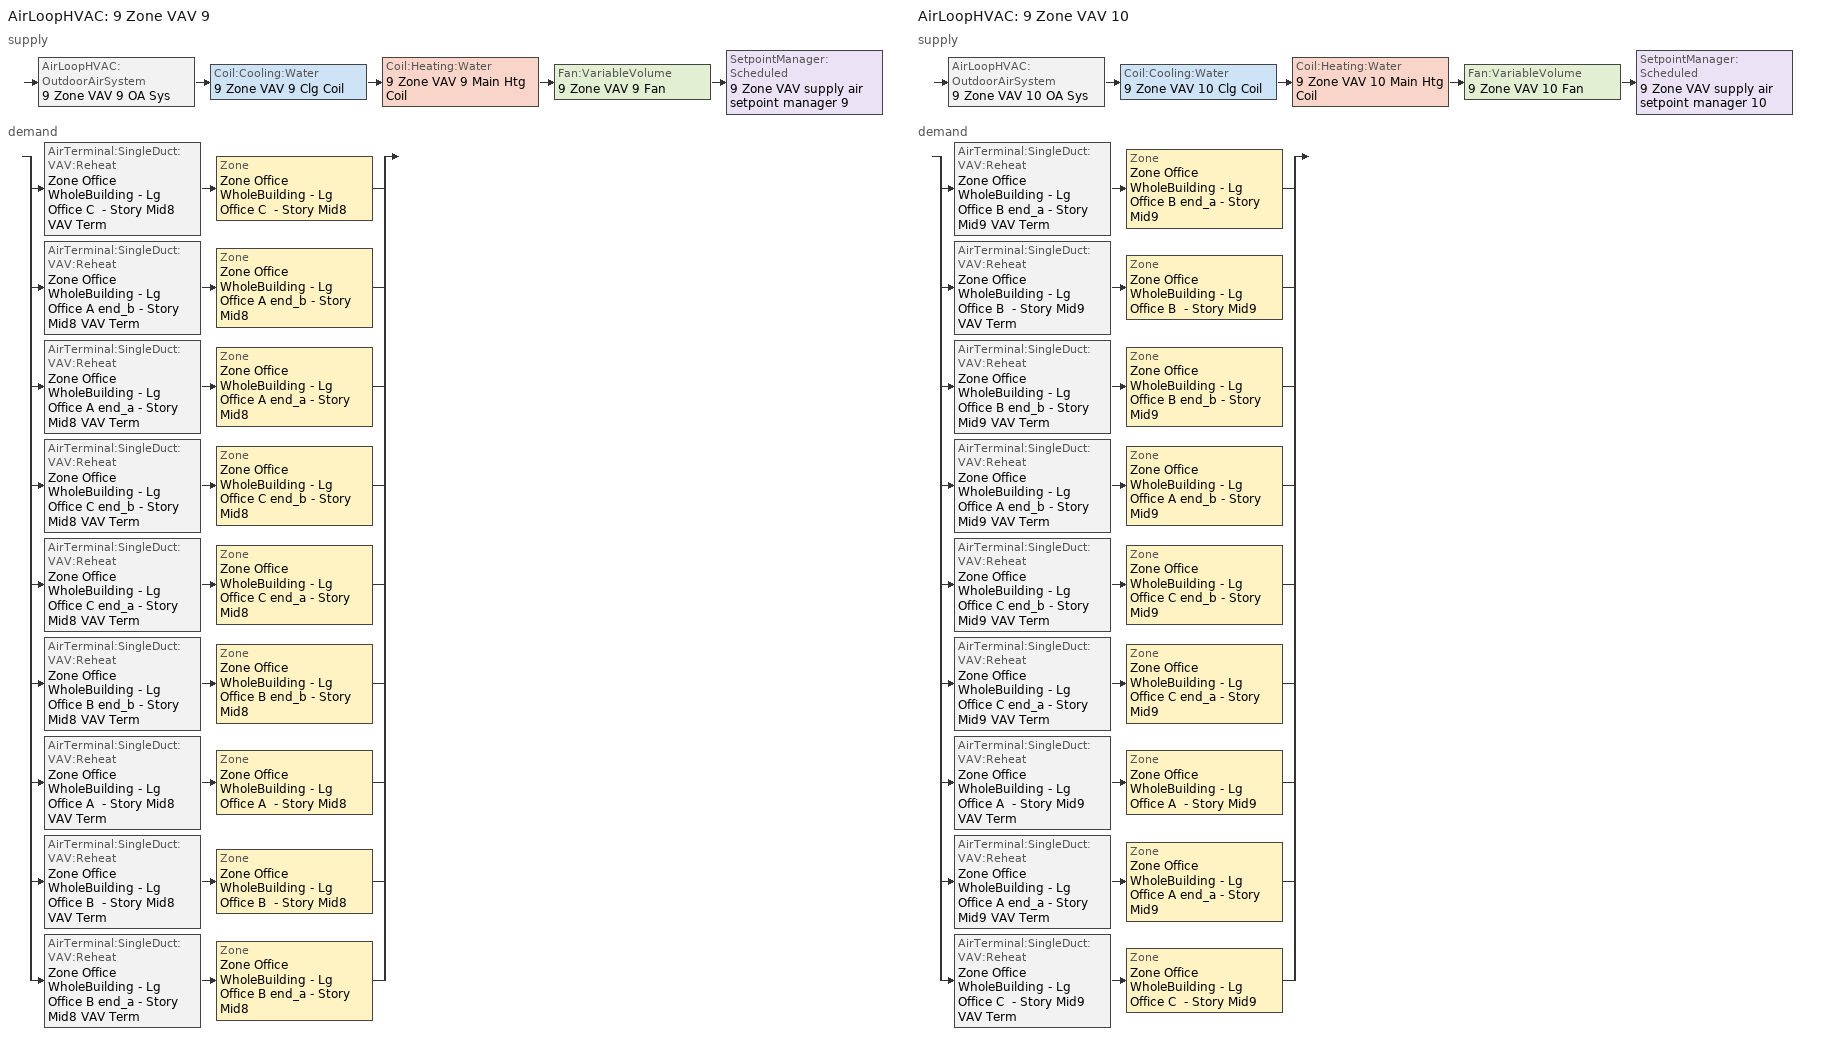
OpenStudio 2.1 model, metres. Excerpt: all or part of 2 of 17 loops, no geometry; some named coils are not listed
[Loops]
AirLoopHVAC '9 Zone VAV 9'
 supply: AirLoopHVAC:OutdoorAirSystem '9 Zone VAV 9 OA Sys' > Coil:Cooling:Water '9 Zone VAV 9 Clg Coil' > Coil:Heating:Water '9 Zone VAV 9 Main Htg Coil' > Fan:VariableVolume '9 Zone VAV 9 Fan' > SetpointManager:Scheduled '9 Zone VAV supply air setpoint manager 9'
 demand: split
  | AirTerminal:SingleDuct:VAV:Reheat 'Zone Office WholeBuilding - Lg Office C  - Story Mid8 VAV Term' > Zone 'Zone Office WholeBuilding - Lg Office C  - Story Mid8'
  | AirTerminal:SingleDuct:VAV:Reheat 'Zone Office WholeBuilding - Lg Office A end_b - Story Mid8 VAV Term' > Zone 'Zone Office WholeBuilding - Lg Office A end_b - Story Mid8'
  | AirTerminal:SingleDuct:VAV:Reheat 'Zone Office WholeBuilding - Lg Office A end_a - Story Mid8 VAV Term' > Zone 'Zone Office WholeBuilding - Lg Office A end_a - Story Mid8'
  | AirTerminal:SingleDuct:VAV:Reheat 'Zone Office WholeBuilding - Lg Office C end_b - Story Mid8 VAV Term' > Zone 'Zone Office WholeBuilding - Lg Office C end_b - Story Mid8'
  | AirTerminal:SingleDuct:VAV:Reheat 'Zone Office WholeBuilding - Lg Office C end_a - Story Mid8 VAV Term' > Zone 'Zone Office WholeBuilding - Lg Office C end_a - Story Mid8'
  | AirTerminal:SingleDuct:VAV:Reheat 'Zone Office WholeBuilding - Lg Office B end_b - Story Mid8 VAV Term' > Zone 'Zone Office WholeBuilding - Lg Office B end_b - Story Mid8'
  | AirTerminal:SingleDuct:VAV:Reheat 'Zone Office WholeBuilding - Lg Office A  - Story Mid8 VAV Term' > Zone 'Zone Office WholeBuilding - Lg Office A  - Story Mid8'
  | AirTerminal:SingleDuct:VAV:Reheat 'Zone Office WholeBuilding - Lg Office B  - Story Mid8 VAV Term' > Zone 'Zone Office WholeBuilding - Lg Office B  - Story Mid8'
  | AirTerminal:SingleDuct:VAV:Reheat 'Zone Office WholeBuilding - Lg Office B end_a - Story Mid8 VAV Term' > Zone 'Zone Office WholeBuilding - Lg Office B end_a - Story Mid8'
AirLoopHVAC '9 Zone VAV 10'
 supply: AirLoopHVAC:OutdoorAirSystem '9 Zone VAV 10 OA Sys' > Coil:Cooling:Water '9 Zone VAV 10 Clg Coil' > Coil:Heating:Water '9 Zone VAV 10 Main Htg Coil' > Fan:VariableVolume '9 Zone VAV 10 Fan' > SetpointManager:Scheduled '9 Zone VAV supply air setpoint manager 10'
 demand: split
  | AirTerminal:SingleDuct:VAV:Reheat 'Zone Office WholeBuilding - Lg Office B end_a - Story Mid9 VAV Term' > Zone 'Zone Office WholeBuilding - Lg Office B end_a - Story Mid9'
  | AirTerminal:SingleDuct:VAV:Reheat 'Zone Office WholeBuilding - Lg Office B  - Story Mid9 VAV Term' > Zone 'Zone Office WholeBuilding - Lg Office B  - Story Mid9'
  | AirTerminal:SingleDuct:VAV:Reheat 'Zone Office WholeBuilding - Lg Office B end_b - Story Mid9 VAV Term' > Zone 'Zone Office WholeBuilding - Lg Office B end_b - Story Mid9'
  | AirTerminal:SingleDuct:VAV:Reheat 'Zone Office WholeBuilding - Lg Office A end_b - Story Mid9 VAV Term' > Zone 'Zone Office WholeBuilding - Lg Office A end_b - Story Mid9'
  | AirTerminal:SingleDuct:VAV:Reheat 'Zone Office WholeBuilding - Lg Office C end_b - Story Mid9 VAV Term' > Zone 'Zone Office WholeBuilding - Lg Office C end_b - Story Mid9'
  | AirTerminal:SingleDuct:VAV:Reheat 'Zone Office WholeBuilding - Lg Office C end_a - Story Mid9 VAV Term' > Zone 'Zone Office WholeBuilding - Lg Office C end_a - Story Mid9'
  | AirTerminal:SingleDuct:VAV:Reheat 'Zone Office WholeBuilding - Lg Office A  - Story Mid9 VAV Term' > Zone 'Zone Office WholeBuilding - Lg Office A  - Story Mid9'
  | AirTerminal:SingleDuct:VAV:Reheat 'Zone Office WholeBuilding - Lg Office A end_a - Story Mid9 VAV Term' > Zone 'Zone Office WholeBuilding - Lg Office A end_a - Story Mid9'
  | AirTerminal:SingleDuct:VAV:Reheat 'Zone Office WholeBuilding - Lg Office C  - Story Mid9 VAV Term' > Zone 'Zone Office WholeBuilding - Lg Office C  - Story Mid9'
[Sizing:Zone] Zone Cooling Design Supply Air Temperature Input Method=SupplyAirTemperature; Zone Cooling Design Supply Air Temperature {C}=12.8; Zone Cooling Design Supply Air Temperature Difference {deltaC}=11.11; Zone Heating Design Supply Air Temperature Input Method=SupplyAirTemperature; Zone Heating Design Supply Air Temperature {C}=40; Zone Heating Design Supply Air Temperature Difference {deltaC}=11.11; Zone Cooling Design Supply Air Humidity Ratio {kg-H2O/kg-air}=0.0085; Zone Heating Design Supply Air Humidity Ratio {kg-H2O/kg-air}=0.008; Cooling Design Air Flow Method=DesignDayWithLimit; Heating Design Air Flow Method=DesignDay; Account for Dedicated Outdoor Air System=No; Dedicated Outdoor Air System Control Strategy=NeutralSupplyAir; Dedicated Outdoor Air Low Setpoint Temperature for Design {C}=autosize; Dedicated Outdoor Air High Setpoint Temperature for Design {C}=autosize
Zone Office WholeBuilding - Lg Office A end_a - Story Mid8; Zone Office WholeBuilding - Lg Office B end_a - Story Mid8; Zone Office WholeBuilding - Lg Office C end_a - Story Mid8; Zone Office WholeBuilding - Lg Office A  - Story Mid8; Zone Office WholeBuilding - Lg Office B  - Story Mid8; Zone Office WholeBuilding - Lg Office C  - Story Mid8; Zone Office WholeBuilding - Lg Office A end_b - Story Mid8; Zone Office WholeBuilding - Lg Office B end_b - Story Mid8; Zone Office WholeBuilding - Lg Office C end_b - Story Mid8; Zone Office WholeBuilding - Lg Office A end_a - Story Mid9; Zone Office WholeBuilding - Lg Office B end_a - Story Mid9; Zone Office WholeBuilding - Lg Office C end_a - Story Mid9; Zone Office WholeBuilding - Lg Office A  - Story Mid9; Zone Office WholeBuilding - Lg Office B  - Story Mid9; Zone Office WholeBuilding - Lg Office C  - Story Mid9; Zone Office WholeBuilding - Lg Office A end_b - Story Mid9; Zone Office WholeBuilding - Lg Office B end_b - Story Mid9; Zone Office WholeBuilding - Lg Office C end_b - Story Mid9
[Zone equipment]
Zone Office WholeBuilding - Lg Office A end_a - Story Mid8: Zone Office WholeBuilding - Lg Office A end_a - Story Mid8 VAV Term
Zone Office WholeBuilding - Lg Office B end_a - Story Mid8: Zone Office WholeBuilding - Lg Office B end_a - Story Mid8 VAV Term
Zone Office WholeBuilding - Lg Office C end_a - Story Mid8: Zone Office WholeBuilding - Lg Office C end_a - Story Mid8 VAV Term
Zone Office WholeBuilding - Lg Office A  - Story Mid8: Zone Office WholeBuilding - Lg Office A  - Story Mid8 VAV Term
Zone Office WholeBuilding - Lg Office B  - Story Mid8: Zone Office WholeBuilding - Lg Office B  - Story Mid8 VAV Term
Zone Office WholeBuilding - Lg Office C  - Story Mid8: Zone Office WholeBuilding - Lg Office C  - Story Mid8 VAV Term
Zone Office WholeBuilding - Lg Office A end_b - Story Mid8: Zone Office WholeBuilding - Lg Office A end_b - Story Mid8 VAV Term
Zone Office WholeBuilding - Lg Office B end_b - Story Mid8: Zone Office WholeBuilding - Lg Office B end_b - Story Mid8 VAV Term
Zone Office WholeBuilding - Lg Office C end_b - Story Mid8: Zone Office WholeBuilding - Lg Office C end_b - Story Mid8 VAV Term
Zone Office WholeBuilding - Lg Office A end_a - Story Mid9: Zone Office WholeBuilding - Lg Office A end_a - Story Mid9 VAV Term
Zone Office WholeBuilding - Lg Office B end_a - Story Mid9: Zone Office WholeBuilding - Lg Office B end_a - Story Mid9 VAV Term
Zone Office WholeBuilding - Lg Office C end_a - Story Mid9: Zone Office WholeBuilding - Lg Office C end_a - Story Mid9 VAV Term
Zone Office WholeBuilding - Lg Office A  - Story Mid9: Zone Office WholeBuilding - Lg Office A  - Story Mid9 VAV Term
Zone Office WholeBuilding - Lg Office B  - Story Mid9: Zone Office WholeBuilding - Lg Office B  - Story Mid9 VAV Term
Zone Office WholeBuilding - Lg Office C  - Story Mid9: Zone Office WholeBuilding - Lg Office C  - Story Mid9 VAV Term
Zone Office WholeBuilding - Lg Office A end_b - Story Mid9: Zone Office WholeBuilding - Lg Office A end_b - Story Mid9 VAV Term
Zone Office WholeBuilding - Lg Office B end_b - Story Mid9: Zone Office WholeBuilding - Lg Office B end_b - Story Mid9 VAV Term
Zone Office WholeBuilding - Lg Office C end_b - Story Mid9: Zone Office WholeBuilding - Lg Office C end_b - Story Mid9 VAV Term
[SetpointManager:Scheduled] Control Variable=Temperature
Name | Schedule
9 Zone VAV supply air setpoint manager 9 | Supply Air Temp - 55.04F 10
9 Zone VAV supply air setpoint manager 10 | Supply Air Temp - 55.04F 11
[AirLoopHVAC] Availability Schedule=Always On Discrete; Design Supply Air Flow Rate {m3/s}=AutoSize
Name | Availability Manager
9 Zone VAV 9 | Availability Manager Night Cycle 11
9 Zone VAV 10 | Availability Manager Night Cycle 12
[Sizing:System] Type of Load to Size On=Sensible; Design Outdoor Air Flow Rate {m3/s}=Autosize; Minimum System Air Flow Ratio=0.3; Preheat Design Temperature {C}=7; Preheat Design Humidity Ratio {kg-H2O/kg-Air}=0.008; Precool Design Temperature {C}=12.8; Precool Design Humidity Ratio {kg-H2O/kg-Air}=0.008; Central Cooling Design Supply Air Temperature {C}=12.8; Central Heating Design Supply Air Temperature {C}=12.8; Sizing Option=Coincident; 100% Outdoor Air in Cooling=No; 100% Outdoor Air in Heating=No; Central Cooling Design Supply Air Humidity Ratio {kg-H2O/kg-Air}=0.0085; Central Heating Design Supply Air Humidity Ratio {kg-H2O/kg-Air}=0.008; Cooling Design Air Flow Method=DesignDay; Cooling Design Air Flow Rate {m3/s}=0; Heating Design Air Flow Method=DesignDay; Heating Design Air Flow Rate {m3/s}=0; System Outdoor Air Method=ZoneSum; Zone Maximum Outdoor Air Fraction=1; Cooling Supply Air Flow Rate Per Floor Area {m3/s-m2}=0.00996765; Cooling Fraction of Autosized Cooling Supply Air Flow Rate=1; Cooling Supply Air Flow Rate Per Unit Cooling Capacity {m3/s-W}=3.94755e-05; Heating Supply Air Flow Rate Per Floor Area {m3/s-m2}=0.00996765; Heating Fraction of Autosized Heating Supply Air Flow Rate=1; Heating Fraction of Autosized Cooling Supply Air Flow Rate=1; Heating Supply Air Flow Rate Per Unit Heating Capacity {m3/s-W}=3.15882e-05; Cooling Design Capacity Method=CoolingDesignCapacity; Cooling Design Capacity {W}=autosize; Cooling Design Capacity Per Floor Area {W/m2}=234.7; Fraction of Autosized Cooling Design Capacity=1; Heating Design Capacity Method=HeatingDesignCapacity; Heating Design Capacity {W}=autosize; Heating Design Capacity Per Floor Area {W/m2}=157; Fraction of Autosized Heating Design Capacity=1; Central Cooling Capacity Control Method=OnOff
9 Zone VAV 9; 9 Zone VAV 10
[Fan:VariableVolume] Availability Schedule=Always On Discrete; Fan Efficiency=0.62; Pressure Rise {Pa}=996.356; Maximum Flow Rate {m3/s}=Autosize; Fan Power Minimum Flow Rate Input Method=fraction; Fan Power Minimum Flow Fraction=0.25; Fan Power Minimum Air Flow Rate {m3/s}=0; Motor Efficiency=0.9; Motor In Airstream Fraction=1; Fan Power Coefficient 1=0.0407599; Fan Power Coefficient 2=0.088045; Fan Power Coefficient 3=-0.0729261; Fan Power Coefficient 4=0.94374; Fan Power Coefficient 5=0
9 Zone VAV 9 Fan; 9 Zone VAV 10 Fan
[Controller:OutdoorAir] Minimum Outdoor Air Flow Rate {m3/s}=0; Maximum Outdoor Air Flow Rate {m3/s}=Autosize; Economizer Control Type=NoEconomizer; Economizer Control Action Type=ModulateFlow; Economizer Maximum Limit Dry-Bulb Temperature {C}=28; Economizer Maximum Limit Enthalpy {J/kg}=64000; Economizer Minimum Limit Dry-Bulb Temperature {C}=-100; Lockout Type=NoLockout; Minimum Limit Type=FixedMinimum; High Humidity Control=No; Heat Recovery Bypass Control Type=BypassWhenOAFlowGreaterThanMinimum
Name | Controller Mechanical Ventilation
9 Zone VAV 9 OA Controller | 9 Zone VAV 9 Vent Controller
9 Zone VAV 10 OA Controller | 9 Zone VAV 10 Vent Controller
[Controller:MechanicalVentilation] Availability Schedule=Always On Discrete; System Outdoor Air Method=VentilationRateProcedure
9 Zone VAV 9 Vent Controller; 9 Zone VAV 10 Vent Controller
[AirLoopHVAC:OutdoorAirSystem]
Name | Controller
9 Zone VAV 9 OA Sys | 9 Zone VAV 9 OA Controller
9 Zone VAV 10 OA Sys | 9 Zone VAV 10 OA Controller
[AvailabilityManager:NightCycle] Control Type=CycleOnAny; Thermostat Tolerance {deltaC}=1; Cycling Run Time {s}=3600
Availability Manager Night Cycle 11; Availability Manager Night Cycle 12
[AirTerminal:SingleDuct:VAV:Reheat] Availability Schedule=Always On Discrete; Maximum Air Flow Rate {m3/s}=AutoSize; Zone Minimum Air Flow Input Method=Constant; Constant Minimum Air Flow Fraction=0.3; Fixed Minimum Air Flow Rate {m3/s}=0; Maximum Hot Water or Steam Flow Rate {m3/s}=AutoSize; Minimum Hot Water or Steam Flow Rate {m3/s}=0; Convergence Tolerance=0.001; Damper Heating Action=Normal; Maximum Flow per Zone Floor Area During Reheat {m3/s-m2}=0; Maximum Flow Fraction During Reheat=0.5; Maximum Reheat Air Temperature {C}=40; Control For Outdoor Air=No
Name | Reheat Coil
Zone Office WholeBuilding - Lg Office C  - Story Mid8 VAV Term | Zone Office WholeBuilding - Lg Office C  - Story Mid8 Rht Coil
Zone Office WholeBuilding - Lg Office A end_b - Story Mid8 VAV Term | Zone Office WholeBuilding - Lg Office A end_b - Story Mid8 Rht Coil
Zone Office WholeBuilding - Lg Office A end_a - Story Mid8 VAV Term | Zone Office WholeBuilding - Lg Office A end_a - Story Mid8 Rht Coil
Zone Office WholeBuilding - Lg Office C end_b - Story Mid8 VAV Term | Zone Office WholeBuilding - Lg Office C end_b - Story Mid8 Rht Coil
Zone Office WholeBuilding - Lg Office C end_a - Story Mid8 VAV Term | Zone Office WholeBuilding - Lg Office C end_a - Story Mid8 Rht Coil
Zone Office WholeBuilding - Lg Office B end_b - Story Mid8 VAV Term | Zone Office WholeBuilding - Lg Office B end_b - Story Mid8 Rht Coil
Zone Office WholeBuilding - Lg Office A  - Story Mid8 VAV Term | Zone Office WholeBuilding - Lg Office A  - Story Mid8 Rht Coil
Zone Office WholeBuilding - Lg Office B  - Story Mid8 VAV Term | Zone Office WholeBuilding - Lg Office B  - Story Mid8 Rht Coil
Zone Office WholeBuilding - Lg Office B end_a - Story Mid8 VAV Term | Zone Office WholeBuilding - Lg Office B end_a - Story Mid8 Rht Coil
Zone Office WholeBuilding - Lg Office B end_a - Story Mid9 VAV Term | Zone Office WholeBuilding - Lg Office B end_a - Story Mid9 Rht Coil
Zone Office WholeBuilding - Lg Office B  - Story Mid9 VAV Term | Zone Office WholeBuilding - Lg Office B  - Story Mid9 Rht Coil
Zone Office WholeBuilding - Lg Office B end_b - Story Mid9 VAV Term | Zone Office WholeBuilding - Lg Office B end_b - Story Mid9 Rht Coil
Zone Office WholeBuilding - Lg Office A end_b - Story Mid9 VAV Term | Zone Office WholeBuilding - Lg Office A end_b - Story Mid9 Rht Coil
Zone Office WholeBuilding - Lg Office C end_b - Story Mid9 VAV Term | Zone Office WholeBuilding - Lg Office C end_b - Story Mid9 Rht Coil
Zone Office WholeBuilding - Lg Office C end_a - Story Mid9 VAV Term | Zone Office WholeBuilding - Lg Office C end_a - Story Mid9 Rht Coil
Zone Office WholeBuilding - Lg Office A  - Story Mid9 VAV Term | Zone Office WholeBuilding - Lg Office A  - Story Mid9 Rht Coil
Zone Office WholeBuilding - Lg Office A end_a - Story Mid9 VAV Term | Zone Office WholeBuilding - Lg Office A end_a - Story Mid9 Rht Coil
Zone Office WholeBuilding - Lg Office C  - Story Mid9 VAV Term | Zone Office WholeBuilding - Lg Office C  - Story Mid9 Rht Coil
[Schedule:Ruleset]
Name | Default Day Schedule
Supply Air Temp - 55.04F 10 | Supply Air Temp - 55.04F Default 10
Supply Air Temp - 55.04F 11 | Supply Air Temp - 55.04F Default 11
[Schedule:Day]
Supply Air Temp - 55.04F Default 10; Supply Air Temp - 55.04F Default 11: 24, 0, 12.8
[Schedule:Constant]
Always On Discrete: Value=1
